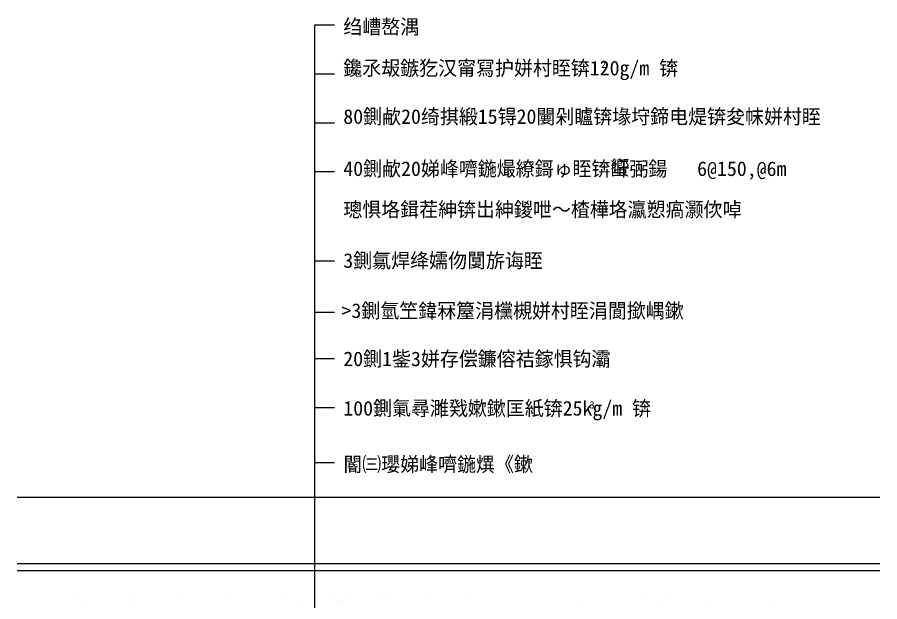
# Model space of a CAD drawing. Header units: metres. Extents: x -390402 to -379679, y -198483 to -177703.
# Drawn here: x -390318 to -379714, y -184886 to -177703 of the extents above; entities that cross this region are included whole.
import ezdxf

# ---------------------------------------------------------------- set-up
doc = ezdxf.new("R2010")
doc.units = ezdxf.units.M
for name, color, linetype in [('3', 3, 'Continuous'), ('SB', 7, 'Continuous'), ('TC', 7, 'Continuous'), ('ZB', 7, 'Continuous')]:
    doc.layers.add(name, color=color, linetype=linetype)

msp = doc.modelspace()

# ---------------------------------------------------------------- linework, layer by layer
for p, q in [((-386657.97, -177797.26), (-386416, -177797.26)), ((-386657.97, -181465.08), (-386657.97, -177797.26)), ((-390317.68, -183599.3), (-379714.1, -183599.3)), ((-390317.68, -184416.97), (-379714.1, -184416.97)), ((-390317.68, -184503.65), (-379714.1, -184503.65))]:
    msp.add_line(p, q)
at = {"layer": '3'}
for p, q in [((-386657.97, -178399.85), (-386416, -178399.85)), ((-386657.97, -178999.85), (-386416, -178999.85)), ((-386657.97, -179599.85), (-386416, -179599.85)), ((-386657.97, -180697.32), (-386416, -180697.32)), ((-386657.97, -186298.48), (-386657.97, -181149.93)), ((-386657.97, -181326.29), (-386416, -181326.29)), ((-386657.97, -181897.32), (-386416, -181897.32)), ((-386657.97, -182497.32), (-386416, -182497.32)), ((-386657.97, -183175.77), (-386415.9, -183175.77))]:
    msp.add_line(p, q, dxfattribs=at)
at = {"layer": 'TC'}
for p, q in [((-389578.37, -184803.4), (-389578.37, -184803.4)), ((-389486.71, -184870.51), (-389486.71, -184870.51)), ((-388946.53, -184851.05), (-388946.53, -184851.05)), ((-388879.82, -184885.32), (-388879.82, -184885.32)), ((-388332.71, -184861.37), (-388332.71, -184861.37)), ((-387709.88, -184860.24), (-387709.88, -184860.24)), ((-387087.05, -184859.1), (-387087.05, -184859.1)), ((-386847.7, -184880.92), (-386847.7, -184880.92)), ((-386464.22, -184857.97), (-386464.22, -184857.97)), ((-386387.8, -184881.76), (-386387.8, -184881.76)), ((-386336.08, -184883.38), (-386336.08, -184883.38)), ((-386225.2, -184860.35), (-386225.2, -184860.35)), ((-385841.4, -184856.84), (-385841.4, -184856.84)), ((-385795.9, -184863.91), (-385795.9, -184863.91)), ((-385272.38, -184857.24), (-385272.38, -184857.24)), ((-384760.76, -184859.69), (-384760.76, -184859.69)), ((-383404.6, -184877.48), (-383404.6, -184877.48)), ((-382629.38, -184861.38), (-382629.38, -184861.38)), ((-382434.92, -184879.18), (-382434.92, -184879.18)), ((-382272.32, -184857.77), (-382272.32, -184857.77)), ((-381829.09, -184868.25), (-381829.09, -184868.25)), ((-381017, -184885.94), (-381017, -184885.94))]:
    msp.add_line(p, q, dxfattribs=at)

# ---------------------------------------------------------------- texts
at = {"layer": 'SB'}
msp.add_text('蠁', height=179.3, dxfattribs=at).set_placement((-383024.91, -179641.65))
at = {"layer": 'ZB'}
for s, height, p in [('绉嶆嶅湡', 179.3, (-386309.26, -177909.4)), ('鑱氶叝鏃犵汉甯冩护姘村眰锛120g/m 锛', 179.3, (-386309.2, -178416.9)), ('2', 90, (-383138.52, -178325.13)), ('80鍘欳20绮掑緞15锝20闄剁矑锛堟垨鍗电煶锛夋帓姘村眰', 179.3, (-386309.2, -179013.21)), ('40鍘欳20娣峰嚌鍦熶繚鎶ゅ眰锛屽弻鍚   6@150,@6m', 179.3, (-386309.2, -179653.63)), ('璁惧垎鍓茬紳锛岀紳鍐呭～楂樺垎瀛愬瘑灏佽啅', 179.3, (-386309.2, -180154.76)), ('3鍘氱焊绛嬬伆闅旂诲眰', 179.3, (-386309.2, -180782.55)), ('>3鍘氫笁鍏冧箼涓欓槻姘村眰涓閬撳嵎鏉', 179.3, (-386331.3, -181398.96)), ('20鍘1鈭3姘存偿鐮傛祮鎵惧钩灞', 179.3, (-386309.2, -181990.97)), ('100鍘氭尋濉戣嫰鏉匡紙锛25kg/m 锛', 179.3, (-386309.2, -182598.33)), ('3', 90, (-383281.49, -182511.1)), ('閽㈢瓔娣峰嚌鍦熼《鏉', 179.3, (-386309.2, -183286.07))]:
    msp.add_text(s, height=height, dxfattribs=at).set_placement(p)

doc.saveas('drawing.dxf')
